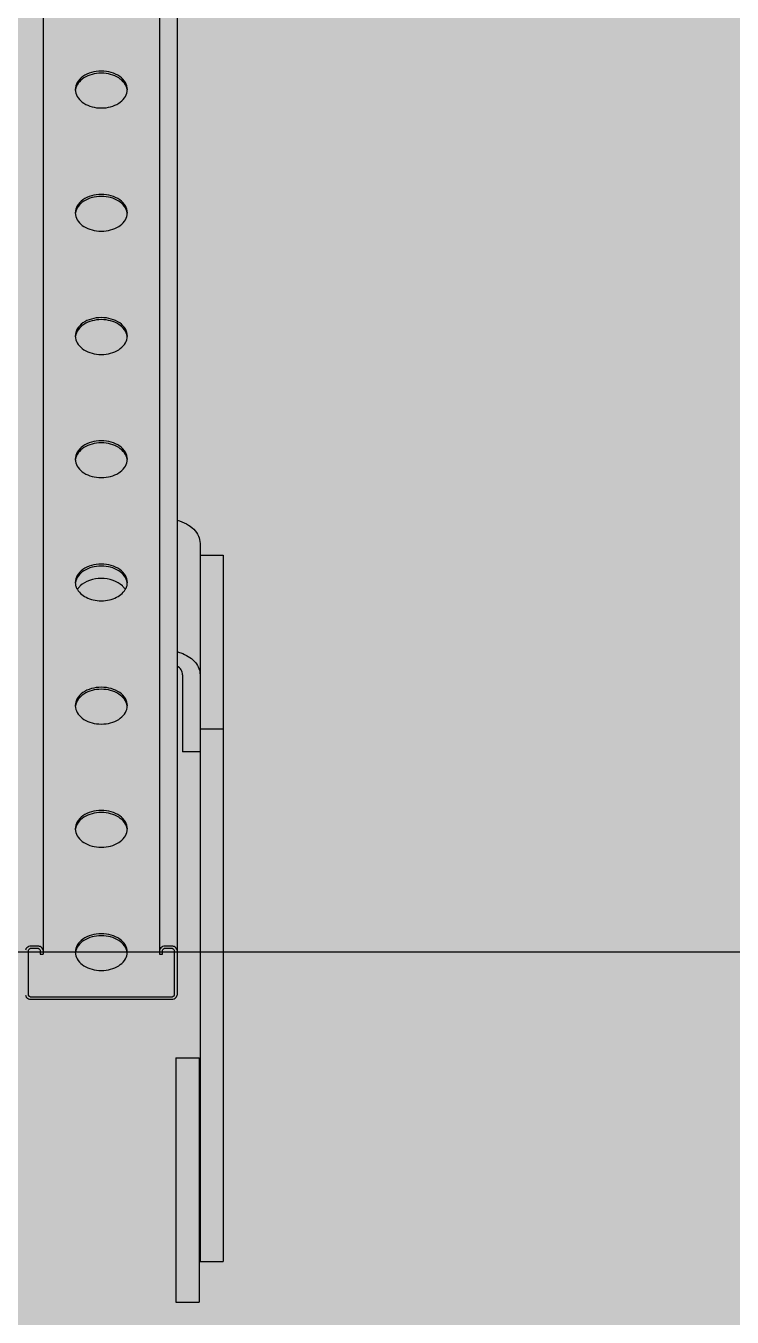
# Model space of a CAD drawing. Header units: millimetres. Extents: x -18489 to 17339, y -1599 to 10961.
# Drawn here: x -14375.2 to -14355.91, y 3133.5 to 3168.76 of the extents above; entities that cross this region are included whole.
import ezdxf

# ---------------------------------------------------------------- set-up
doc = ezdxf.new("R2010")
doc.units = ezdxf.units.MM
for name, color, linetype in [('188K-SM-03-F10-MECH-EQ-Y2257103$0$0 Xref', 8, 'Continuous'), ('188K-SM-03-F10-MECH-EQ-Y2257103$0$M-EQU-FOUNDATION', 8, 'Continuous'), ('188K-SM-03-F10-MECH-EQ-Y2257103$0$Micron CUP L10 HVAC EQU$0$M-MECH-EQU', 136, 'Continuous'), ('188K-SM-03-F10-MECH-EQ-Y2257103$0$Micron CUP L10 HVAC EQU$0$M-PHASE1 AREA', 252, 'Continuous')]:
    doc.layers.add(name, color=color, linetype=linetype)
doc.styles.add('188K-SM-03-F10-MECH-EQ-Y2257103$0$Micron CUP L10 HVAC EQU$0$Standard', font='arial.ttf')
doc.dimstyles.new('188K-SM-03-F10-MECH-EQ-Y2257103$0$Micron CUP L10 HVAC EQU$0$Standard', dxfattribs={"dimtxt": 0.18, "dimasz": 0.18, "dimexe": 0.18, "dimexo": 0.0625, "dimgap": 0.09, "dimtad": 0, "dimtih": 1, "dimtoh": 1, "dimdec": 4, "dimzin": 0, "dimdsep": 46, "dimtxsty": '188K-SM-03-F10-MECH-EQ-Y2257103$0$Micron CUP L10 HVAC EQU$0$Standard', "dimcen": 0.09, "dimadec": 0, "dimazin": 0, "dimtfac": 1, "dimtdec": 4, "dimtofl": 0, "dimtmove": 0, "dimatfit": 3, "dimfxl": 1, "dimtolj": 1, "dimtzin": 0, "dimarcsym": 0})

# ---------------------------------------------------------------- blocks, each defined once
blk = doc.blocks.new('*D251')
at = {"layer": '188K-SM-03-F10-MECH-EQ-Y2257103$0$Micron CUP L10 HVAC EQU$0$M-PHASE1 AREA', "color": 0, "lineweight": -2, "transparency": 16777216}
for p, q in [((18382.33, 22814.75), (18382.33, 22260.38)), ((17909.33, 22260.56), (17439.2, 22260.56)), ((17909.33, 22200.37), (17909.33, 22260.74)), ((18382.15, 22260.56), (17909.51, 22260.56))]:
    blk.add_line(p, q, dxfattribs=at)
at = {"layer": '188K-SM-03-F10-MECH-EQ-Y2257103$0$Micron CUP L10 HVAC EQU$0$M-PHASE1 AREA', "color": 0, "transparency": 16777216}
for points in [[(17909.51, 22260.59), (17909.51, 22260.53), (17909.33, 22260.56)], [(18382.15, 22260.59), (18382.15, 22260.53), (18382.33, 22260.56)]]:
    blk.add_solid(points, dxfattribs=at)
at = {"layer": 'DefPoints', "color": 0, "transparency": 16777216}
for p in [(18382.33, 22814.82), (17909.33, 22260.56), (17909.33, 22200.31)]:
    blk.add_point(p, dxfattribs=at)
at = {"layer": '188K-SM-03-F10-MECH-EQ-Y2257103$0$Micron CUP L10 HVAC EQU$0$M-PHASE1 AREA', "color": 0, "transparency": 16777216, "insert": (17438.59, 22260.56), "char_height": 0.18, "attachment_point": 5, "style": '188K-SM-03-F10-MECH-EQ-Y2257103$0$Micron CUP L10 HVAC EQU$0$Standard'}
blk.add_mtext('\\A1;473.0000', dxfattribs=at)
blk = doc.blocks.new('188K-SM-03-F10-MECH-EQ-Y2257103$0$Micron CUP L10 HVAC EQU$0$A$C0c53ceb0')
at = {"layer": '188K-SM-03-F10-MECH-EQ-Y2257103$0$Micron CUP L10 HVAC EQU$0$M-PHASE1 AREA'}
for p, q in [((17720.81368, 22776.65158), (17720.81368, 22248.77738)), ((17684.21273, 22763.43251), (17684.21273, 22259.94603)), ((17716.05619, 22763.43251), (17716.05619, 22259.94603)), ((17727.09356, 22372.12596), (17727.09356, 22176.08288)), ((17727.09356, 22368.96269), (17733.43688, 22368.96269)), ((17733.43688, 22368.96269), (17733.43688, 22176.08288)), ((17722.33607, 22336.24274), (17722.33607, 22315.26666)), ((17727.09356, 22321.52352), (17733.43688, 22321.52352)), ((17727.09356, 22315.26516), (17722.33607, 22315.26516)), ((17680.24816, 22248.77738), (17680.24816, 22261.06738)), ((17682.62691, 22262.18873), (17681.04108, 22262.18873)), ((17681.04108, 22261.62806), (17682.62691, 22261.62806)), ((17683.41982, 22261.06738), (17683.41982, 22259.94603)), ((17716.8491, 22259.94603), (17716.8491, 22261.06738)), ((17719.22785, 22262.18873), (17717.64202, 22262.18873)), ((17717.64202, 22261.62806), (17719.22785, 22261.62806)), ((17720.02076, 22261.06738), (17720.02076, 22248.77738)), ((17683.41982, 22259.94603), (17684.21273, 22259.94603)), ((17716.05619, 22259.94603), (17716.8491, 22259.94603)), ((17719.22785, 22248.2167), (17681.04108, 22248.2167)), ((17681.04108, 22247.65603), (17719.22785, 22247.65603)), ((17720.52548, 22231.67629), (17720.52548, 22164.96838)), ((17720.52548, 22231.67629), (17726.8688, 22231.67629)), ((17726.8688, 22231.67629), (17726.8688, 22164.96838)), ((17727.09356, 22176.08288), (17733.43688, 22176.08288)), ((17720.52548, 22164.96838), (17726.8688, 22164.96838))]:
    blk.add_line(p, q, dxfattribs=at)
for centre, radius, start, end in [((17696.57323, 22496.03556), 3.54328, 180.0055407, 184.5768373), ((17696.62446, 22496.03983), 3.59469, 184.579493, 188.7122458), ((17703.64447, 22496.03983), 3.59469, 351.2877542, 355.420507), ((17703.69569, 22496.03556), 3.54328, 355.4231627, 359.9944593), ((17696.57323, 22462.39504), 3.54328, 180.0055407, 184.5768373), ((17696.62446, 22462.39931), 3.59469, 184.579493, 188.7122458), ((17703.64447, 22462.39931), 3.59469, 351.2877542, 355.420507), ((17703.69569, 22462.39504), 3.54328, 355.4231627, 359.9944593), ((17696.57323, 22428.75452), 3.54328, 180.0055407, 184.5768373), ((17696.62446, 22428.75878), 3.59469, 184.579493, 188.7122458), ((17703.64447, 22428.75878), 3.59469, 351.2877542, 355.420507), ((17703.69569, 22428.75452), 3.54328, 355.4231627, 359.9944593), ((17696.57323, 22395.11399), 3.54328, 180.0055407, 184.5768373), ((17703.69569, 22395.11399), 3.54328, 355.4231627, 359.9944593), ((17696.62446, 22395.11826), 3.59469, 184.579493, 188.7122458), ((17703.64447, 22395.11826), 3.59469, 351.2877542, 355.420507), ((17696.57323, 22361.47347), 3.54328, 180.0055407, 184.5768373), ((17696.62446, 22361.47774), 3.59469, 184.579493, 188.7122458), ((17698.07507, 22356.70575), 5.29236, 134.1793977, 139.3501652), ((17702.19385, 22356.70575), 5.29236, 40.6498348, 45.8206023), ((17703.64447, 22361.47774), 3.59469, 351.2877542, 355.420507), ((17703.69569, 22361.47347), 3.54328, 355.4231627, 359.9944593), ((17696.57323, 22327.83295), 3.54328, 180.0055407, 184.5768373), ((17696.62446, 22327.83722), 3.59469, 184.579493, 188.7122458), ((17703.64447, 22327.83722), 3.59469, 351.2877542, 355.420507), ((17703.69569, 22327.83295), 3.54328, 355.4231627, 359.9944593), ((17696.57323, 22294.19243), 3.54328, 180.0055407, 184.5768373), ((17696.62446, 22294.19669), 3.59469, 184.579493, 188.7122458), ((17703.64447, 22294.19669), 3.59469, 351.2877542, 355.420507), ((17703.69569, 22294.19243), 3.54328, 355.4231627, 359.9944593), ((17682.62807, 22259.97761), 2.21113, 79.332974, 90.0300823), ((17719.22901, 22259.97761), 2.21113, 79.332974, 90.0300823), ((17696.57323, 22260.5519), 3.54328, 180.0055407, 184.5768373), ((17696.62446, 22260.55617), 3.59469, 184.579493, 188.7122458), ((17703.64447, 22260.55617), 3.59469, 351.2877542, 355.420507), ((17703.69569, 22260.5519), 3.54328, 355.4231627, 359.9944593)]:
    blk.add_arc(centre, radius, start, end, dxfattribs=at)
for points, knots in [([(17700.13446, 22501.05887), (17699.21917, 22501.05887), (17697.44315, 22500.81972), (17695.11793, 22499.7679), (17693.46235, 22498.13081), (17693.02995, 22496.70091), (17693.02995, 22496.03522)], [0, 0, 0, 0, 0.288006698, 0.555333419, 0.790532629, 1, 1, 1, 1]), ([(17707.23898, 22496.03522), (17707.23898, 22496.70091), (17706.80657, 22498.13081), (17705.15099, 22499.7679), (17702.82578, 22500.81972), (17701.04975, 22501.05887), (17700.13446, 22501.05887)], [0, 0, 0, 0, 0.209467371, 0.444666581, 0.711993302, 1, 1, 1, 1]), ([(17700.13446, 22500.49819), (17699.28012, 22500.49819), (17697.61634, 22500.28881), (17695.40069, 22499.36525), (17693.74329, 22497.92603), (17693.16716, 22496.64072), (17693.07125, 22496.01443)], [0, 0, 0, 0, 0.284584443, 0.551250143, 0.788945637, 1, 1, 1, 1]), ([(17707.19768, 22496.01443), (17707.10176, 22496.64072), (17706.52564, 22497.92603), (17704.86824, 22499.36525), (17702.65259, 22500.28881), (17700.9888, 22500.49819), (17700.13446, 22500.49819)], [0, 0, 0, 0, 0.211054363, 0.448749857, 0.715415557, 1, 1, 1, 1]), ([(17693.07125, 22495.49533), (17693.16716, 22494.86904), (17693.74329, 22493.58373), (17695.40069, 22492.14451), (17697.61634, 22491.22095), (17699.28012, 22491.01157), (17700.13446, 22491.01157)], [0, 0, 0, 0, 0.211054363, 0.448749857, 0.715415557, 1, 1, 1, 1]), ([(17700.13446, 22491.01157), (17700.9888, 22491.01157), (17702.65259, 22491.22095), (17704.86824, 22492.14451), (17706.52564, 22493.58373), (17707.10176, 22494.86904), (17707.19768, 22495.49533)], [0, 0, 0, 0, 0.284584443, 0.551250143, 0.788945637, 1, 1, 1, 1]), ([(17700.13446, 22467.41835), (17699.21917, 22467.41835), (17697.44315, 22467.1792), (17695.11793, 22466.12737), (17693.46235, 22464.49029), (17693.02995, 22463.06038), (17693.02995, 22462.3947)], [0, 0, 0, 0, 0.288006698, 0.555333419, 0.790532629, 1, 1, 1, 1]), ([(17700.13446, 22466.85767), (17699.28012, 22466.85767), (17697.61634, 22466.64829), (17695.40069, 22465.72472), (17693.74329, 22464.28551), (17693.16716, 22463.0002), (17693.07125, 22462.3739)], [0, 0, 0, 0, 0.284584443, 0.551250143, 0.788945637, 1, 1, 1, 1]), ([(17707.23898, 22462.3947), (17707.23898, 22463.06038), (17706.80657, 22464.49029), (17705.15099, 22466.12737), (17702.82578, 22467.1792), (17701.04975, 22467.41835), (17700.13446, 22467.41835)], [0, 0, 0, 0, 0.209467371, 0.444666581, 0.711993302, 1, 1, 1, 1]), ([(17707.19768, 22462.3739), (17707.10176, 22463.0002), (17706.52564, 22464.28551), (17704.86824, 22465.72472), (17702.65259, 22466.64829), (17700.9888, 22466.85767), (17700.13446, 22466.85767)], [0, 0, 0, 0, 0.211054363, 0.448749857, 0.715415557, 1, 1, 1, 1]), ([(17693.07125, 22461.85481), (17693.16716, 22461.22852), (17693.74329, 22459.9432), (17695.40069, 22458.50399), (17697.61634, 22457.58042), (17699.28012, 22457.37104), (17700.13446, 22457.37104)], [0, 0, 0, 0, 0.211054363, 0.448749857, 0.715415557, 1, 1, 1, 1]), ([(17700.13446, 22457.37104), (17700.9888, 22457.37104), (17702.65259, 22457.58042), (17704.86824, 22458.50399), (17706.52564, 22459.9432), (17707.10176, 22461.22852), (17707.19768, 22461.85481)], [0, 0, 0, 0, 0.284584443, 0.551250143, 0.788945637, 1, 1, 1, 1]), ([(17700.13446, 22433.77782), (17699.21917, 22433.77782), (17697.44315, 22433.53868), (17695.11793, 22432.48685), (17693.46235, 22430.84977), (17693.02995, 22429.41986), (17693.02995, 22428.75417)], [0, 0, 0, 0, 0.288006698, 0.555333419, 0.790532629, 1, 1, 1, 1]), ([(17700.13446, 22433.21715), (17699.28012, 22433.21715), (17697.61634, 22433.00777), (17695.40069, 22432.0842), (17693.74329, 22430.64499), (17693.16716, 22429.35968), (17693.07125, 22428.73338)], [0, 0, 0, 0, 0.284584443, 0.551250143, 0.788945637, 1, 1, 1, 1]), ([(17707.23898, 22428.75417), (17707.23898, 22429.41986), (17706.80657, 22430.84977), (17705.15099, 22432.48685), (17702.82578, 22433.53868), (17701.04975, 22433.77782), (17700.13446, 22433.77782)], [0, 0, 0, 0, 0.209467371, 0.444666581, 0.711993302, 1, 1, 1, 1]), ([(17707.19768, 22428.73338), (17707.10176, 22429.35968), (17706.52564, 22430.64499), (17704.86824, 22432.0842), (17702.65259, 22433.00777), (17700.9888, 22433.21715), (17700.13446, 22433.21715)], [0, 0, 0, 0, 0.211054363, 0.448749857, 0.715415557, 1, 1, 1, 1]), ([(17693.07125, 22428.21429), (17693.16716, 22427.58799), (17693.74329, 22426.30268), (17695.40069, 22424.86347), (17697.61634, 22423.9399), (17699.28012, 22423.73052), (17700.13446, 22423.73052)], [0, 0, 0, 0, 0.211054363, 0.448749857, 0.715415557, 1, 1, 1, 1]), ([(17700.13446, 22423.73052), (17700.9888, 22423.73052), (17702.65259, 22423.9399), (17704.86824, 22424.86347), (17706.52564, 22426.30268), (17707.10176, 22427.58799), (17707.19768, 22428.21429)], [0, 0, 0, 0, 0.284584443, 0.551250143, 0.788945637, 1, 1, 1, 1]), ([(17700.13446, 22400.1373), (17699.21917, 22400.1373), (17697.44315, 22399.89816), (17695.11793, 22398.84633), (17693.46235, 22397.20925), (17693.02995, 22395.77934), (17693.02995, 22395.11365)], [0, 0, 0, 0, 0.288006698, 0.555333419, 0.790532629, 1, 1, 1, 1]), ([(17700.13446, 22399.57663), (17699.28012, 22399.57663), (17697.61634, 22399.36725), (17695.40069, 22398.44368), (17693.74329, 22397.00447), (17693.16716, 22395.71916), (17693.07125, 22395.09286)], [0, 0, 0, 0, 0.284584443, 0.551250143, 0.788945637, 1, 1, 1, 1]), ([(17707.23898, 22395.11365), (17707.23898, 22395.77934), (17706.80657, 22397.20925), (17705.15099, 22398.84633), (17702.82578, 22399.89816), (17701.04975, 22400.1373), (17700.13446, 22400.1373)], [0, 0, 0, 0, 0.209467371, 0.444666581, 0.711993302, 1, 1, 1, 1]), ([(17707.19768, 22395.09286), (17707.10176, 22395.71916), (17706.52564, 22397.00447), (17704.86824, 22398.44368), (17702.65259, 22399.36725), (17700.9888, 22399.57663), (17700.13446, 22399.57663)], [0, 0, 0, 0, 0.211054363, 0.448749857, 0.715415557, 1, 1, 1, 1]), ([(17693.07125, 22394.57377), (17693.16716, 22393.94747), (17693.74329, 22392.66216), (17695.40069, 22391.22295), (17697.61634, 22390.29938), (17699.28012, 22390.09), (17700.13446, 22390.09)], [0, 0, 0, 0, 0.211054363, 0.448749857, 0.715415557, 1, 1, 1, 1]), ([(17700.13446, 22390.09), (17700.9888, 22390.09), (17702.65259, 22390.29938), (17704.86824, 22391.22295), (17706.52564, 22392.66216), (17707.10176, 22393.94747), (17707.19768, 22394.57377)], [0, 0, 0, 0, 0.284584443, 0.551250143, 0.788945637, 1, 1, 1, 1]), ([(17720.82945, 22378.44925), (17721.70861, 22378.22332), (17723.35273, 22377.60302), (17725.40024, 22376.13853), (17726.76319, 22374.26756), (17727.09356, 22372.81636), (17727.09356, 22372.12596)], [0, 0, 0, 0, 0.285941911, 0.54738645, 0.78251502, 1, 1, 1, 1]), ([(17700.13446, 22366.49678), (17699.21917, 22366.49678), (17697.44315, 22366.25763), (17695.11793, 22365.20581), (17693.46235, 22363.56873), (17693.02995, 22362.13882), (17693.02995, 22361.47313)], [0, 0, 0, 0, 0.288006698, 0.555333419, 0.790532629, 1, 1, 1, 1]), ([(17700.13446, 22365.9361), (17699.28012, 22365.9361), (17697.61634, 22365.72672), (17695.40069, 22364.80316), (17693.74329, 22363.36394), (17693.16716, 22362.07863), (17693.07125, 22361.45234)], [0, 0, 0, 0, 0.284584443, 0.551250143, 0.788945637, 1, 1, 1, 1]), ([(17707.23898, 22361.47313), (17707.23898, 22362.13882), (17706.80657, 22363.56873), (17705.15099, 22365.20581), (17702.82578, 22366.25763), (17701.04975, 22366.49678), (17700.13446, 22366.49678)], [0, 0, 0, 0, 0.209467371, 0.444666581, 0.711993302, 1, 1, 1, 1]), ([(17707.19768, 22361.45234), (17707.10176, 22362.07863), (17706.52564, 22363.36394), (17704.86824, 22364.80316), (17702.65259, 22365.72672), (17700.9888, 22365.9361), (17700.13446, 22365.9361)], [0, 0, 0, 0, 0.211054363, 0.448749857, 0.715415557, 1, 1, 1, 1]), ([(17693.37767, 22359.92074), (17693.87888, 22358.8299), (17695.45744, 22357.47092), (17697.95076, 22356.61087), (17699.39808, 22356.44948), (17700.13446, 22356.44948)], [0, 0, 0, 0, 0.454971083, 0.720915951, 1, 1, 1, 1]), ([(17705.88214, 22360.50123), (17705.17814, 22361.18614), (17703.30985, 22362.24312), (17700.13446, 22362.74511), (17696.95908, 22362.24312), (17695.09078, 22361.18614), (17694.38679, 22360.50123)], [0, 0, 0, 0, 0.236938801, 0.5, 0.763061198, 1, 1, 1, 1]), ([(17700.13446, 22356.44948), (17700.87084, 22356.44948), (17702.31816, 22356.61087), (17704.81149, 22357.47092), (17706.39005, 22358.8299), (17706.89126, 22359.92074)], [0, 0, 0, 0, 0.279084049, 0.545028917, 1, 1, 1, 1]), ([(17720.82945, 22342.56603), (17720.96394, 22342.53147), (17721.49172, 22342.38621), (17722.00967, 22342.20477), (17722.38713, 22342.04848)], [0, 0, 0, 0, 0.253662788, 1, 1, 1, 1]), ([(17722.33607, 22336.24274), (17722.33607, 22336.70726), (17722.02036, 22337.70781), (17721.27044, 22338.40663), (17720.83268, 22338.69675)], [0, 0, 0, 0, 0.469366004, 1, 1, 1, 1]), ([(17722.38713, 22342.04848), (17723.07232, 22341.76475), (17724.3369, 22341.08484), (17725.87067, 22339.69649), (17726.86013, 22338.04886), (17727.09356, 22336.8295), (17727.09356, 22336.24274)], [0, 0, 0, 0, 0.281795, 0.540335885, 0.777045178, 1, 1, 1, 1]), ([(17700.13446, 22332.85626), (17699.21917, 22332.85626), (17697.44315, 22332.61711), (17695.11793, 22331.56529), (17693.46235, 22329.9282), (17693.02995, 22328.4983), (17693.02995, 22327.83261)], [0, 0, 0, 0, 0.288006698, 0.555333419, 0.790532629, 1, 1, 1, 1]), ([(17700.13446, 22332.29558), (17699.28012, 22332.29558), (17697.61634, 22332.0862), (17695.40069, 22331.16263), (17693.74329, 22329.72342), (17693.16716, 22328.43811), (17693.07125, 22327.81182)], [0, 0, 0, 0, 0.284584443, 0.551250143, 0.788945637, 1, 1, 1, 1]), ([(17707.23898, 22327.83261), (17707.23898, 22328.4983), (17706.80657, 22329.9282), (17705.15099, 22331.56529), (17702.82578, 22332.61711), (17701.04975, 22332.85626), (17700.13446, 22332.85626)], [0, 0, 0, 0, 0.209467371, 0.444666581, 0.711993302, 1, 1, 1, 1]), ([(17707.19768, 22327.81182), (17707.10176, 22328.43811), (17706.52564, 22329.72342), (17704.86824, 22331.16263), (17702.65259, 22332.0862), (17700.9888, 22332.29558), (17700.13446, 22332.29558)], [0, 0, 0, 0, 0.211054363, 0.448749857, 0.715415557, 1, 1, 1, 1]), ([(17693.07125, 22327.29272), (17693.16716, 22326.66643), (17693.74329, 22325.38112), (17695.40069, 22323.9419), (17697.61634, 22323.01834), (17699.28012, 22322.80896), (17700.13446, 22322.80896)], [0, 0, 0, 0, 0.211054363, 0.448749857, 0.715415557, 1, 1, 1, 1]), ([(17700.13446, 22322.80896), (17700.9888, 22322.80896), (17702.65259, 22323.01834), (17704.86824, 22323.9419), (17706.52564, 22325.38112), (17707.10176, 22326.66643), (17707.19768, 22327.29272)], [0, 0, 0, 0, 0.284584443, 0.551250143, 0.788945637, 1, 1, 1, 1]), ([(17700.13446, 22299.21574), (17699.21917, 22299.21574), (17697.44315, 22298.97659), (17695.11793, 22297.92476), (17693.46235, 22296.28768), (17693.02995, 22294.85777), (17693.02995, 22294.19208)], [0, 0, 0, 0, 0.288006698, 0.555333419, 0.790532629, 1, 1, 1, 1]), ([(17700.13446, 22298.65506), (17699.28012, 22298.65506), (17697.61634, 22298.44568), (17695.40069, 22297.52211), (17693.74329, 22296.0829), (17693.16716, 22294.79759), (17693.07125, 22294.17129)], [0, 0, 0, 0, 0.284584443, 0.551250143, 0.788945637, 1, 1, 1, 1]), ([(17707.23898, 22294.19208), (17707.23898, 22294.85777), (17706.80657, 22296.28768), (17705.15099, 22297.92476), (17702.82578, 22298.97659), (17701.04975, 22299.21574), (17700.13446, 22299.21574)], [0, 0, 0, 0, 0.209467371, 0.444666581, 0.711993302, 1, 1, 1, 1]), ([(17707.19768, 22294.17129), (17707.10176, 22294.79759), (17706.52564, 22296.0829), (17704.86824, 22297.52211), (17702.65259, 22298.44568), (17700.9888, 22298.65506), (17700.13446, 22298.65506)], [0, 0, 0, 0, 0.211054363, 0.448749857, 0.715415557, 1, 1, 1, 1]), ([(17693.07125, 22293.6522), (17693.16716, 22293.0259), (17693.74329, 22291.74059), (17695.40069, 22290.30138), (17697.61634, 22289.37781), (17699.28012, 22289.16843), (17700.13446, 22289.16843)], [0, 0, 0, 0, 0.211054363, 0.448749857, 0.715415557, 1, 1, 1, 1]), ([(17700.13446, 22289.16843), (17700.9888, 22289.16843), (17702.65259, 22289.37781), (17704.86824, 22290.30138), (17706.52564, 22291.74059), (17707.10176, 22293.0259), (17707.19768, 22293.6522)], [0, 0, 0, 0, 0.284584443, 0.551250143, 0.788945637, 1, 1, 1, 1]), ([(17700.13446, 22265.57521), (17699.21917, 22265.57521), (17697.44315, 22265.33607), (17695.11793, 22264.28424), (17693.46235, 22262.64716), (17693.02995, 22261.21725), (17693.02995, 22260.55156)], [0, 0, 0, 0, 0.288006698, 0.555333419, 0.790532629, 1, 1, 1, 1]), ([(17700.13446, 22265.01454), (17699.28012, 22265.01454), (17697.61634, 22264.80516), (17695.40069, 22263.88159), (17693.74329, 22262.44238), (17693.16716, 22261.15707), (17693.07125, 22260.53077)], [0, 0, 0, 0, 0.284584443, 0.551250143, 0.788945637, 1, 1, 1, 1]), ([(17707.23898, 22260.55156), (17707.23898, 22261.21725), (17706.80657, 22262.64716), (17705.15099, 22264.28424), (17702.82578, 22265.33607), (17701.04975, 22265.57521), (17700.13446, 22265.57521)], [0, 0, 0, 0, 0.209467371, 0.444666581, 0.711993302, 1, 1, 1, 1]), ([(17707.19768, 22260.53077), (17707.10176, 22261.15707), (17706.52564, 22262.44238), (17704.86824, 22263.88159), (17702.65259, 22264.80516), (17700.9888, 22265.01454), (17700.13446, 22265.01454)], [0, 0, 0, 0, 0.211054363, 0.448749857, 0.715415557, 1, 1, 1, 1]), ([(17680.24816, 22262.0385), (17680.17186, 22262.00734), (17679.90147, 22261.87592), (17679.66337, 22261.65977), (17679.55939, 22261.46704)], [0, 0, 0, 0, 0.273440322, 1, 1, 1, 1]), ([(17680.24816, 22261.06738), (17680.24816, 22261.22054), (17680.4842, 22261.5539), (17680.84634, 22261.62806), (17681.04108, 22261.62806)], [0, 0, 0, 0, 0.440239368, 1, 1, 1, 1]), ([(17682.62691, 22261.62806), (17682.82164, 22261.62806), (17683.18378, 22261.5539), (17683.41982, 22261.22054), (17683.41982, 22261.06738)], [0, 0, 0, 0, 0.559760632, 1, 1, 1, 1]), ([(17684.21273, 22261.06738), (17684.21273, 22261.26724), (17684.02658, 22261.70666), (17683.6392, 22261.94892), (17683.41982, 22262.0385)], [0, 0, 0, 0, 0.457524368, 1, 1, 1, 1]), ([(17716.8491, 22262.0385), (17716.7728, 22262.00734), (17716.50242, 22261.87592), (17716.26432, 22261.65977), (17716.16033, 22261.46704)], [0, 0, 0, 0, 0.273440322, 1, 1, 1, 1]), ([(17716.8491, 22261.06738), (17716.8491, 22261.22054), (17717.08514, 22261.5539), (17717.44728, 22261.62806), (17717.64202, 22261.62806)], [0, 0, 0, 0, 0.440239368, 1, 1, 1, 1]), ([(17719.22785, 22261.62806), (17719.42258, 22261.62806), (17719.78473, 22261.5539), (17720.02076, 22261.22054), (17720.02076, 22261.06738)], [0, 0, 0, 0, 0.559760632, 1, 1, 1, 1]), ([(17720.81368, 22261.06738), (17720.81368, 22261.26724), (17720.62752, 22261.70666), (17720.24015, 22261.94892), (17720.02076, 22262.0385)], [0, 0, 0, 0, 0.457524368, 1, 1, 1, 1]), ([(17693.07125, 22260.01168), (17693.16716, 22259.38538), (17693.74329, 22258.10007), (17695.40069, 22256.66086), (17697.61634, 22255.73729), (17699.28012, 22255.52791), (17700.13446, 22255.52791)], [0, 0, 0, 0, 0.211054363, 0.448749857, 0.715415557, 1, 1, 1, 1]), ([(17700.13446, 22255.52791), (17700.9888, 22255.52791), (17702.65259, 22255.73729), (17704.86824, 22256.66086), (17706.52564, 22258.10007), (17707.10176, 22259.38538), (17707.19768, 22260.01168)], [0, 0, 0, 0, 0.284584443, 0.551250143, 0.788945637, 1, 1, 1, 1]), ([(17679.45525, 22248.77738), (17679.45525, 22248.61842), (17679.52688, 22248.3977), (17679.65855, 22248.22571), (17679.69678, 22248.18252)], [0, 0, 0, 0, 0.733758948, 1, 1, 1, 1]), ([(17679.69678, 22248.18252), (17679.77076, 22248.09897), (17680.14828, 22247.77981), (17680.66323, 22247.65603), (17681.04108, 22247.65603)], [0, 0, 0, 0, 0.227996945, 1, 1, 1, 1]), ([(17681.04108, 22248.2167), (17680.84634, 22248.2167), (17680.4842, 22248.29086), (17680.24816, 22248.62422), (17680.24816, 22248.77738)], [0, 0, 0, 0, 0.559760632, 1, 1, 1, 1]), ([(17720.02076, 22248.77738), (17720.02076, 22248.62422), (17719.78473, 22248.29086), (17719.42258, 22248.2167), (17719.22785, 22248.2167)], [0, 0, 0, 0, 0.440239368, 1, 1, 1, 1]), ([(17719.22785, 22247.65603), (17719.38579, 22247.65603), (17719.93999, 22247.70989), (17720.51753, 22248.02185), (17720.70954, 22248.37772)], [0, 0, 0, 0, 0.280876256, 1, 1, 1, 1])]:
    blk.add_open_spline(points, degree=3, knots=knots, dxfattribs=at)
for points in [[(17693.07125, 22360.93324), (17693.12463, 22360.58469), (17693.23044, 22360.24115), (17693.37767, 22359.92074)], [(17694.05973, 22360.15338), (17693.89268, 22359.95856), (17693.73983, 22359.7503), (17693.60657, 22359.53097)], [(17706.66236, 22359.53097), (17706.5291, 22359.7503), (17706.37625, 22359.95856), (17706.20919, 22360.15338)], [(17706.89126, 22359.92074), (17707.03848, 22360.24115), (17707.1443, 22360.58469), (17707.19768, 22360.93324)], [(17679.55939, 22261.46704), (17679.49402, 22261.34588), (17679.45525, 22261.20505), (17679.45525, 22261.06738)], [(17681.04108, 22262.18873), (17680.77207, 22262.18873), (17680.49721, 22262.14019), (17680.24816, 22262.0385)], [(17683.41982, 22262.0385), (17683.29683, 22262.08872), (17683.16788, 22262.12581), (17683.03735, 22262.15053)], [(17716.16033, 22261.46704), (17716.09496, 22261.34588), (17716.05619, 22261.20505), (17716.05619, 22261.06738)], [(17717.64202, 22262.18873), (17717.37301, 22262.18873), (17717.09815, 22262.14019), (17716.8491, 22262.0385)], [(17720.02076, 22262.0385), (17719.89777, 22262.08872), (17719.76882, 22262.12581), (17719.63829, 22262.15053)], [(17720.70954, 22248.37772), (17720.77491, 22248.49888), (17720.81368, 22248.63971), (17720.81368, 22248.77738)]]:
    blk.add_open_spline(points, degree=3, dxfattribs=at)
dim = blk.add_linear_dim(base=(17909.32772, 22260.55617), p1=(18382.32772, 22814.8156), p2=(17909.32772, 22200.31068), angle=180, dimstyle='188K-SM-03-F10-MECH-EQ-Y2257103$0$Micron CUP L10 HVAC EQU$0$Standard', dxfattribs=at)
dim.commit()
dim.dimension.update_dxf_attribs({"geometry": '*D251', "text_midpoint": (17438.58855, 22260.55617), "dimtype": 128})
blk = doc.blocks.new('188K-SM-03-F10-MECH-EQ-Y2257103$0$Micron CUP L10 HVAC EQU')
at = {"layer": '188K-SM-03-F10-MECH-EQ-Y2257103$0$Micron CUP L10 HVAC EQU$0$M-MECH-EQU'}
blk.add_blockref('188K-SM-03-F10-MECH-EQ-Y2257103$0$Micron CUP L10 HVAC EQU$0$A$C0c53ceb0', (-206166.7, 2082.18), dxfattribs=at)
blk = doc.blocks.new('188K-SM-03-F10-MECH-EQ-Y2257103')
at = {"layer": '188K-SM-03-F10-MECH-EQ-Y2257103$0$M-EQU-FOUNDATION'}
h = blk.add_hatch(dxfattribs=at)
h.set_pattern_fill('AR-CONC', color=256, scale=0.1)
h.set_pattern_definition([(50, (4473.521, 709.199), (18.218467, -1.593909), [1.905, -20.955]), (355, (4473.521, 709.2), (-3.524342, 19.105685), [1.524, -16.764058]), (100.45144, (4475.04, 709.066), (14.694125, 17.511775), [1.619001, -17.809024]), (46.1842, (4473.521, 714.28), (27.107904, -4.204233), [2.8575, -31.4325]), (96.63556, (4475.78, 713.93), (23.740413, 24.742612), [2.428502, -26.71356]), (351.18415, (4473.52, 714.28), (23.740413, 24.742612), [2.285997, -25.145973]), (21, (4476.061, 713.009), (15.161439, -10.22652), [1.905, -20.955]), (326, (4476.061, 713.01), (6.180203, 18.418797), [1.524, -16.764]), (71.45144, (4477.325, 712.157), (21.341642, 8.192277), [1.619001, -17.808994]), (37.5, (4473.5214, 709.199), (0.3088603, 8.4555039), [0, -16.5608, 0, -17.018, 0, -16.8275]), (7.5, (4473.521, 709.199), (6.6819663, 10.0180575), [0, -9.7028, 0, -16.1798, 0, -6.4135]), (327.5, (4467.857, 709.199), (13.5590595, -0.5728744), [0, -6.35, 0, -19.812, 0, -26.289]), (317.5, (4465.317, 709.199), (14.812918, 2.542649), [0, -8.255, 0, -13.1572, 0, -18.669])])
h.paths.add_polyline_path([(-14928.149, 5602.459), (-14278.149, 5602.459), (-14278.149, 1902.459), (-14928.149, 1902.459)], flags=16)
h.paths.add_polyline_path([(-14933.149, 5607.459), (-14273.149, 5607.459), (-14273.149, 1897.459), (-14933.149, 1897.459)])
h = blk.add_hatch(dxfattribs=at)
h.set_pattern_fill('AR-CONC', color=256, scale=0.3)
h.set_pattern_definition([(50, (4473.52, 709.2), (54.6554, -4.78173), [5.715, -62.865]), (355, (4473.52, 709.2), (-10.57303, 57.31705), [4.572, -50.29218]), (100.45144, (4478.076, 708.8), (44.08237, 52.53533), [4.857, -53.42707]), (46.1842, (4473.52, 724.44), (81.32371, -12.6127), [8.5725, -94.2975]), (96.63556, (4480.3, 723.39), (71.22124, 74.22784), [7.2855, -80.14068]), (351.18415, (4473.52, 724.44), (71.22124, 74.22784), [6.858, -75.43792]), (21, (4481.14, 720.63), (45.48432, -30.67956), [5.715, -62.865]), (326, (4481.14, 720.63), (18.54061, 55.25639), [4.572, -50.292]), (71.45144, (4484.93, 718.07), (64.02493, 24.57683), [4.857, -53.42698]), (37.5, (4473.521, 709.2), (0.926581, 25.366512), [0, -49.6824, 0, -51.054, 0, -50.4825]), (7.5, (4473.52, 709.2), (20.0459, 30.054172), [0, -29.1084, 0, -48.5394, 0, -19.2405]), (327.5, (4456.529, 709.2), (40.677179, -1.718623), [0, -19.05, 0, -59.436, 0, -78.867]), (317.5, (4448.91, 709.2), (44.438754, 7.62795), [0, -24.765, 0, -39.4716, 0, -56.007])])
h.paths.add_polyline_path([(-14918.149, 5592.459), (-14288.149, 5592.459), (-14288.149, 1912.459), (-14918.149, 1912.459)])
at = {"layer": '188K-SM-03-F10-MECH-EQ-Y2257103$0$0 Xref', "xscale": 0.1, "yscale": 0.1, "zscale": 0.1}
blk.add_blockref('188K-SM-03-F10-MECH-EQ-Y2257103$0$Micron CUP L10 HVAC EQU', (4473.521, 709.199), dxfattribs=at)

msp = doc.modelspace()

# ---------------------------------------------------------------- block references
msp.add_blockref('188K-SM-03-F10-MECH-EQ-Y2257103', (0, 0))

doc.saveas('drawing.dxf')
